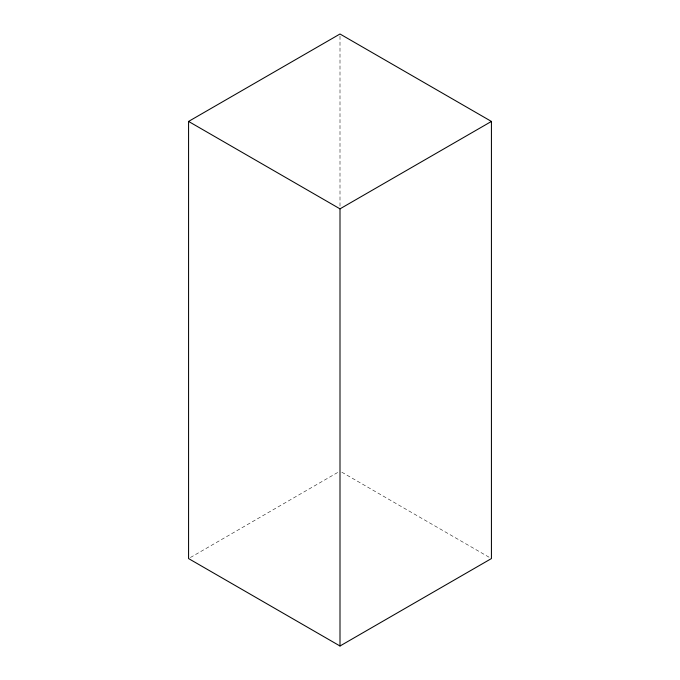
<?xml version="1.0" encoding="UTF-8"?>
<svg xmlns="http://www.w3.org/2000/svg" width="680" height="680" viewBox="0 0 680 680"><rect width="100%" height="100%" fill="white"/><g stroke="black" fill="none" stroke-linecap="round" stroke-linejoin="round"><path stroke-width="0.51" stroke-dasharray="3.4 2.55" d="M190.408 557.515L339.082 471.673M341.836 472.2L489.591 557.515M340 36.125L340 206.95"/><path stroke-width="1.02" d="M188.572 121.431L340 34L491.427 121.431L491.427 558.569L340 646L188.572 558.569L188.572 121.431L340 208.853L491.427 121.431M340 208.853L340 646"/></g></svg>
